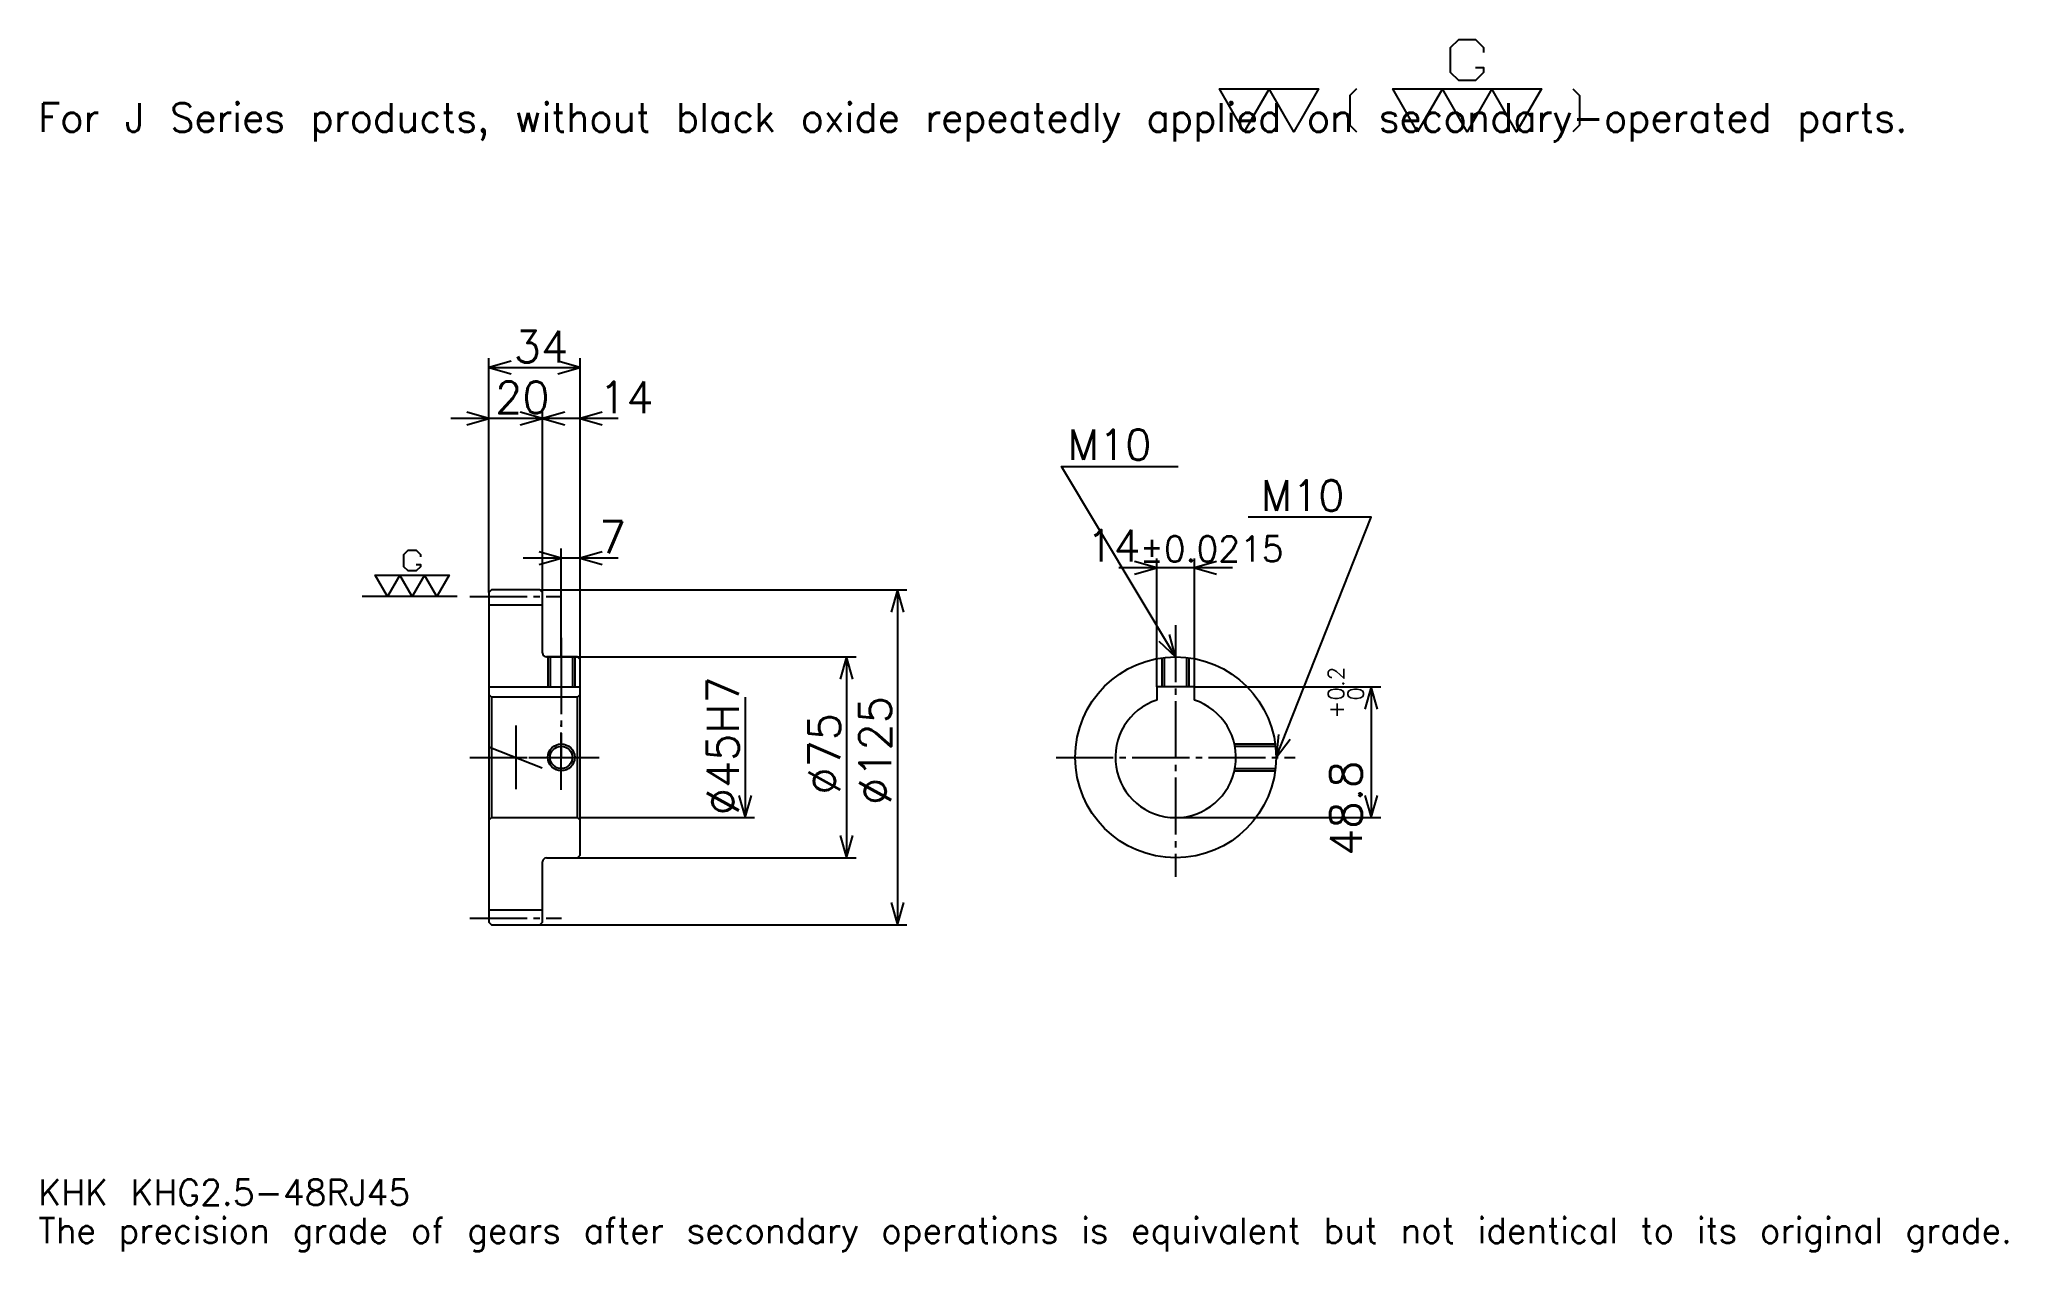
# Model space of a CAD drawing. Extents: x 24 to 759, y 9 to 461.
import ezdxf

# ---------------------------------------------------------------- set-up
doc = ezdxf.new("R2010")
doc.units = 0
doc.linetypes.add('DASHDOT', pattern=[28.434782, 21.326087, -2.369565, 2.369565, -2.369565])
doc.layers.get('0').update_dxf_attribs({"linetype": 'CONTINUOUS'})
doc.layers.add('DASHDOT', color=6, linetype='DASHDOT')
doc.styles.add('KANJI', font='TXT', dxfattribs={"bigfont": 'BIGFONT'})

msp = doc.modelspace()

# ---------------------------------------------------------------- linework, layer by layer
at = {"color": 5}
for p, q in [((191.934784, 255.619568), (191.934784, 342.108704)), ((191.934784, 338.554352), (225.934784, 338.554352)), ((225.934784, 255.619568), (225.934784, 342.108704)), ((226.152176, 319.597839), (177.717392, 319.597839)), ((240.152176, 319.597839), (197.717392, 319.597839)), ((211.934784, 255.619568), (211.934784, 323.152161)), ((240.152176, 267.467407), (204.717392, 267.467407)), ((218.934784, 255.619568), (218.934784, 271.021729)), ((441.260864, 219.419571), (441.260864, 267.347839)), ((455.260864, 219.419571), (455.260864, 267.347839)), ((469.478241, 263.793488), (427.043457, 263.793488)), ((191.934784, 254.619568), (191.934784, 255.619568)), ((210.934784, 255.619568), (225.934784, 255.619568)), ((211.934784, 254.619568), (211.934784, 255.619568)), ((218.934784, 230.619568), (218.934784, 255.619568)), ((218.934784, 230.619568), (218.934784, 255.619568)), ((225.934784, 255.619568), (347.967407, 255.619568)), ((225.934784, 229.619568), (225.934784, 255.619568)), ((344.413055, 255.619568), (344.413055, 130.619568)), ((213.434784, 230.619568), (225.934784, 230.619568)), ((225.934784, 230.619568), (329.010864, 230.619568)), ((325.456512, 230.619568), (325.456512, 155.619568)), ((287.543488, 215.619568), (287.543488, 170.619568)), ((455.260864, 219.419571), (524.858704, 219.419571)), ((521.304321, 219.419571), (521.304321, 170.619568)), ((225.934784, 170.619568), (291.097839, 170.619568)), ((448.260864, 170.619568), (524.858704, 170.619568)), ((213.434784, 155.619568), (225.934784, 155.619568)), ((225.934784, 155.619568), (329.010864, 155.619568)), ((210.934784, 130.619568), (225.934784, 130.619568)), ((225.934784, 130.619568), (347.967407, 130.619568))]:
    msp.add_line(p, q, dxfattribs=at)
at = {"color": 7}
for p, q in [((180.08696, 253.119568), (144.543488, 253.119568)), ((201.934784, 204.967392), (201.934784, 181.271744))]:
    msp.add_line(p, q, dxfattribs=at)
at = {"color": 4}
for p, q in [((191.934784, 249.994568), (211.934784, 249.994568)), ((191.934784, 219.419571), (225.934784, 219.419571)), ((192.934784, 215.619568), (192.934784, 170.619568)), ((224.934784, 215.619568), (225.934784, 216.619568)), ((224.934784, 170.619568), (225.934784, 169.619568)), ((191.934784, 136.244568), (211.934784, 136.244568))]:
    msp.add_line(p, q, dxfattribs=at)
at = {"color": 7}
for points in [[(560.165222, 450.549133), (563.245667, 450.549133), (563.245667, 448.700867), (560.165222, 445.620422), (554.004395, 445.620422), (550.92395, 448.700867), (550.92395, 457.942169), (554.004395, 461.022583), (560.165222, 461.022583), (563.245667, 457.942169), (563.245667, 456.093903)], [(473.913055, 426.521729), (464.671753, 442.539978), (501.636963, 442.539978), (492.39566, 426.521729), (483.154358, 442.539978), (473.913055, 426.521729)], [(515.806946, 442.539978), (513.342651, 440.075653), (513.342651, 428.986084), (515.806946, 426.521729)], [(538.602173, 426.521729), (529.360901, 442.539978), (584.808716, 442.539978), (575.567383, 426.521729), (566.326111, 442.539978), (557.084778, 426.521729), (547.843506, 442.539978), (538.602173, 426.521729)], [(596.514343, 442.539978), (598.978699, 440.075653), (598.978699, 428.986084), (596.514343, 426.521729)], [(164.803253, 265.13327), (166.343475, 265.13327), (166.343475, 264.209137), (164.803253, 262.668915), (161.722824, 262.668915), (160.182617, 264.209137), (160.182617, 268.829773), (161.722824, 270.369995), (164.803253, 270.369995), (166.343475, 268.829773), (166.343475, 267.90564)], [(154.021744, 253.119568), (149.401093, 261.128693), (177.125, 261.128693), (172.504349, 253.119568), (167.883698, 261.128693), (163.263046, 253.119568), (158.642395, 261.128693), (154.021744, 253.119568)]]:
    msp.add_lwpolyline(points, dxfattribs=at)
at = {"color": 5}
for points in [[(200.228256, 340.92392), (191.934784, 338.554352), (200.228256, 336.184784)], [(217.641312, 336.184784), (225.934784, 338.554352), (217.641312, 340.92392)], [(183.641312, 317.228271), (191.934784, 319.597839), (183.641312, 321.967407)], [(203.641312, 317.228271), (211.934784, 319.597839), (203.641312, 321.967407)], [(220.228256, 321.967407), (211.934784, 319.597839), (220.228256, 317.228271)], [(234.228271, 321.967407), (225.934784, 319.597839), (234.228271, 317.228271)], [(448.260864, 230.619568), (405.608704, 301.706543), (449.20871, 301.706543)], [(485.760864, 193.119568), (521.304321, 282.75), (475.334778, 282.75)], [(210.641312, 265.097839), (218.934784, 267.467407), (210.641312, 269.836975)], [(234.228271, 269.836975), (225.934784, 267.467407), (234.228271, 265.097839)], [(432.967407, 261.42392), (441.260864, 263.793488), (432.967407, 266.163055)], [(463.554352, 266.163055), (455.260864, 263.793488), (463.554352, 261.42392)], [(346.782623, 247.32608), (344.413055, 255.619568), (342.043488, 247.32608)], [(441.962036, 236.512039), (448.260864, 230.619568), (446.025787, 238.950302)], [(327.82608, 222.326096), (325.456512, 230.619568), (323.086945, 222.326096)], [(523.67395, 211.126083), (521.304321, 219.419571), (518.934814, 211.126083)], [(486.615387, 201.702484), (485.760864, 193.119568), (491.020782, 199.955505)], [(285.17392, 178.91304), (287.543488, 170.619568), (289.913055, 178.91304)], [(518.934814, 178.91304), (521.304321, 170.619568), (523.67395, 178.91304)], [(323.086945, 163.91304), (325.456512, 155.619568), (327.82608, 163.91304)], [(342.043488, 138.913055), (344.413055, 130.619568), (346.782623, 138.913055)]]:
    msp.add_lwpolyline(points, dxfattribs=at)
at = {"color": 4}
for points in [[(211.934784, 232.119568), (211.934784, 254.619568), (210.934784, 255.619568), (192.934784, 255.619568), (191.934784, 254.619568), (191.934784, 169.619568)], [(213.434784, 155.619568), (224.934784, 155.619568), (225.934784, 156.619568), (225.934784, 229.619568), (224.934784, 230.619568), (213.434784, 230.619568)], [(213.934784, 230.619568), (213.934784, 219.419571)], [(214.744781, 230.619568), (214.744781, 219.419571)], [(223.124786, 230.619568), (223.124786, 219.419571)], [(223.934784, 230.619568), (223.934784, 219.419571)], [(443.260864, 219.419571), (443.260864, 230.284744)], [(444.070862, 219.419571), (444.070862, 230.38475)], [(452.450867, 219.419571), (452.450867, 230.38475)], [(453.260864, 219.419571), (453.260864, 230.284744)], [(191.934784, 169.619568), (192.934784, 170.619568), (224.934784, 170.619568), (224.934784, 215.619568), (192.934784, 215.619568), (191.934784, 216.619568)], [(455.260864, 214.502975), (455.260864, 219.419571), (441.260864, 219.419571), (441.260864, 214.502975)], [(470.198273, 198.119568), (485.426025, 198.119568)], [(470.367279, 197.30957), (485.526031, 197.30957)], [(470.198273, 188.119568), (485.426025, 188.119568)], [(470.367279, 188.929565), (485.526031, 188.929565)], [(191.934784, 169.619568), (191.934784, 131.619568), (192.934784, 130.619568), (210.934784, 130.619568), (211.934784, 131.619568), (211.934784, 154.119568)]]:
    msp.add_lwpolyline(points, dxfattribs=at)
for centre, radius in [((448.260864, 193.119568), 37.5), ((218.934784, 193.119568), 4.19)]:
    msp.add_circle(centre, radius, dxfattribs=at)
at = {"color": 7}
msp.add_circle((218.934784, 193.119568), 5, dxfattribs=at)
at = {"color": 4}
for centre, radius, start, end in [((213.434784, 232.119568), 1.5, 180, 270), ((448.260864, 193.119568), 22.5, 108.12620381, 71.87379619), ((213.434784, 154.119568), 1.5, 90, 180)]:
    msp.add_arc(centre, radius, start, end, dxfattribs=at)
at = {"layer": 'DASHDOT', "color": 7}
for p, q in [((184.826096, 253.119568), (219.043488, 253.119568)), ((448.260864, 242.467392), (448.260864, 148.510864)), ((218.934784, 230.619568), (218.934784, 193.119568)), ((184.826096, 193.119568), (233.043488, 193.119568)), ((191.934784, 197.05867), (211.934784, 189.180466)), ((403.652161, 193.119568), (492.869568, 193.119568)), ((184.826096, 133.119568), (219.043488, 133.119568))]:
    msp.add_line(p, q, dxfattribs=at)
for points in [[(218.934784, 237.728271), (218.934784, 212.310867)], [(218.934784, 181.010864), (218.934784, 205.228271)], [(206.82608, 193.119568), (231.043488, 193.119568)]]:
    msp.add_lwpolyline(points, dxfattribs=at)

# ---------------------------------------------------------------- texts
at = {"color": 7, "style": 'KANJI'}
for s, height, p in [('For J Series products, without black oxide repeatedly applied on secondary-operated parts.', 10.663043, (23.695652, 426.521729)), ('34', 11.847826, (201.233704, 340.450012)), ('20', 11.847826, (194.233704, 321.493469)), ('14', 11.847826, (233.043488, 321.493469)), ('M10', 11.373913, (407.978271, 304.07608)), ('M10', 11.373913, (480.073914, 285.119568)), ('7', 11.847826, (233.043488, 269.363037)), ('14', 11.847826, (414.918732, 266.163055)), ('%%p0.0215', 9.478261, (434.940125, 266.163055)), ('KHK KHG2.5-48RJ45', 9.478261, (23.695652, 26.065218)), ('The precision grade of gears after secondary operations is equivalent but not identical to its original grade.', 9.478261, (23.695652, 11.847826))]:
    msp.add_text(s, height=height, dxfattribs=at).set_placement(p)
for s, height, p in [('%%c45H7', 11.847826, (285.17392, 171.497284)), ('0.2', 5.923913, (511.115234, 214.274033)), ('%%c125', 11.847826, (342.043488, 175.347839)), ('+', 5.923913, (511.115234, 207.639252)), ('0', 5.923913, (518.460876, 214.274033)), ('%%c75', 11.847826, (323.086945, 179.198364)), ('48.8', 11.847826, (517.75, 156.357178))]:
    msp.add_text(s, height=height, rotation=90, dxfattribs=at).set_placement(p)

doc.saveas('drawing.dxf')
